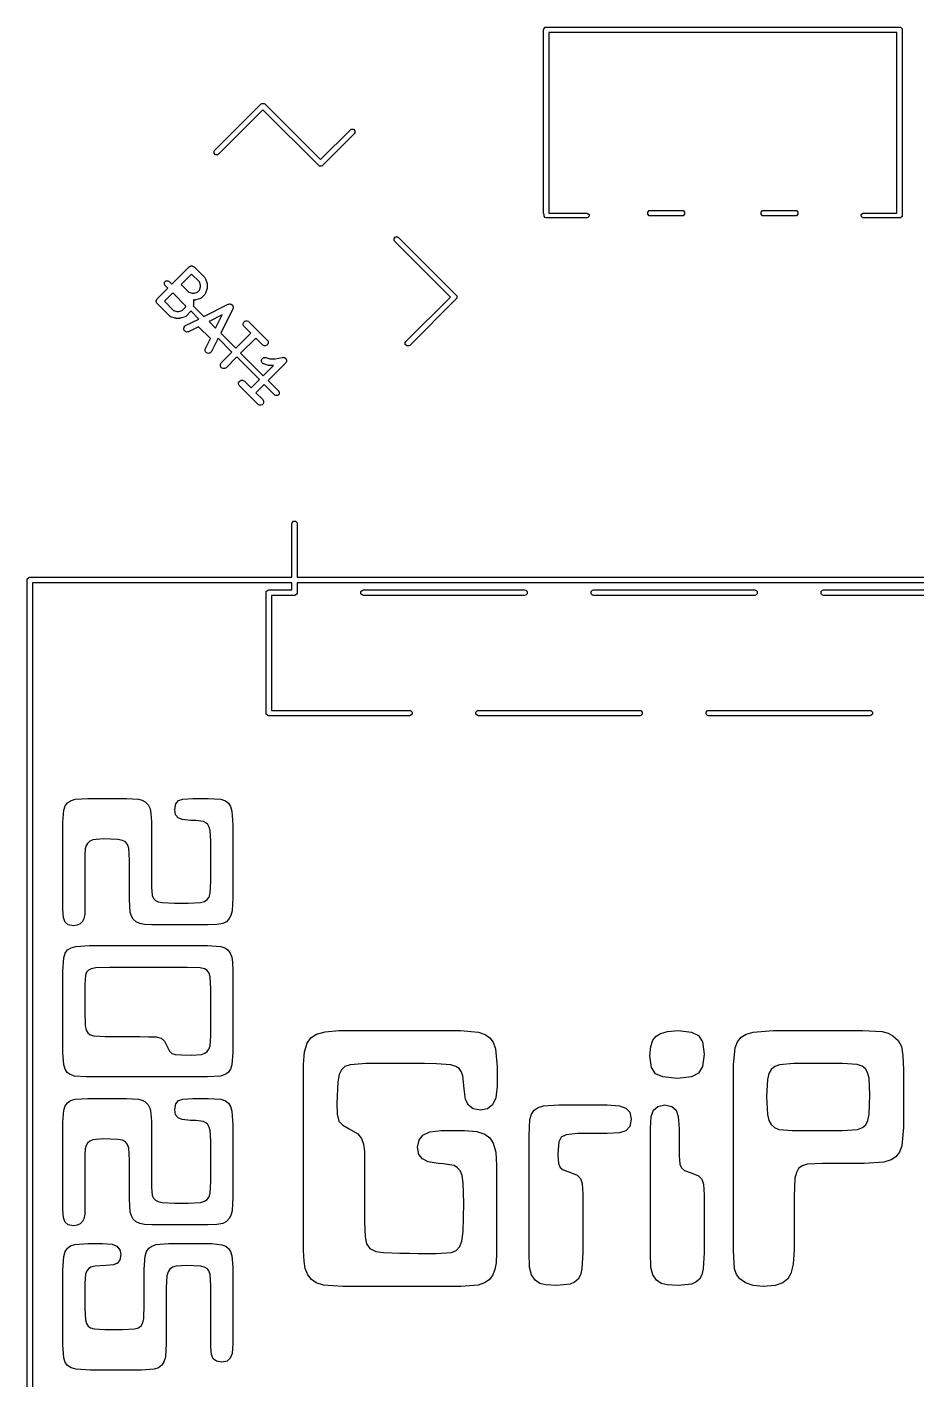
# Model space of a CAD drawing. Extents: x 188.4 to 222.4, y -114.3 to -53.8.
# Drawn here: x 188.39 to 208.03, y -83.72 to -53.84 of the extents above; entities that cross this region are included whole.
import ezdxf

# ---------------------------------------------------------------- set-up
doc = ezdxf.new("R2010")
doc.units = 0
doc.layers.add('BLACK', color=7, linetype='CONTINUOUS')

msp = doc.modelspace()

# ---------------------------------------------------------------- linework, layer by layer
at = {"layer": 'BLACK', "linetype": 'CONTINUOUS'}
for p, q in [((199.79, -53.9), (199.794567, -53.877039)), ((199.79, -57.95), (199.79, -53.9)), ((199.794567, -53.877039), (199.827039, -53.844567)), ((199.827039, -53.844567), (199.85, -53.84)), ((199.85, -53.84), (207.65, -53.84)), ((207.59, -53.96), (199.91, -53.96)), ((199.91, -53.96), (199.91, -57.95)), ((207.59, -57.95), (207.59, -53.96)), ((207.65, -53.84), (207.672961, -53.844567)), ((207.672961, -53.844567), (207.705433, -53.877039)), ((207.705433, -53.877039), (207.71, -53.9)), ((207.71, -53.9), (207.71, -58)), ((192.530619, -56.563101), (193.555924, -55.537796)), ((193.555924, -55.537796), (193.575389, -55.52479)), ((193.575389, -55.52479), (193.621312, -55.52479)), ((193.621312, -55.52479), (193.621314, -55.524792)), ((193.621314, -55.524792), (193.640776, -55.537797)), ((193.640776, -55.537797), (194.871142, -56.768162)), ((193.59835, -55.665075), (192.615471, -56.647953)), ((194.828716, -56.895442), (193.59835, -55.665075)), ((194.871142, -56.768162), (195.528751, -56.110553)), ((195.528751, -56.110553), (195.548217, -56.097546)), ((195.548217, -56.097546), (195.594139, -56.097546)), ((195.594139, -56.097546), (195.626611, -56.130018)), ((195.626611, -56.130018), (195.626611, -56.17594)), ((195.613604, -56.195406), (194.913568, -56.895441)), ((195.626611, -56.17594), (195.613604, -56.195406)), ((192.517612, -56.582566), (192.530619, -56.563101)), ((192.517612, -56.628488), (192.517612, -56.582566)), ((192.550084, -56.66096), (192.517612, -56.628488)), ((192.596006, -56.66096), (192.550084, -56.66096)), ((192.615471, -56.647953), (192.596006, -56.66096)), ((194.848181, -56.908448), (194.828716, -56.895442)), ((194.894103, -56.908448), (194.848181, -56.908448)), ((194.913568, -56.895441), (194.894103, -56.908448)), ((199.794567, -57.972961), (199.79, -57.95)), ((199.91, -57.95), (200.75, -57.95)), ((200.75, -57.95), (200.769134, -57.953806)), ((200.769134, -57.953806), (200.796194, -57.980866)), ((202.094567, -57.927039), (202.127039, -57.894567)), ((202.094567, -57.972961), (202.094567, -57.927039)), ((202.127039, -57.894567), (202.15, -57.89)), ((202.15, -57.89), (202.85, -57.89)), ((202.85, -57.89), (202.872961, -57.894567)), ((202.872961, -57.894567), (202.905433, -57.927039)), ((202.905433, -57.927039), (202.905433, -57.972961)), ((204.594567, -57.927039), (204.627039, -57.894567)), ((204.594567, -57.972961), (204.594567, -57.927039)), ((204.627039, -57.894567), (204.65, -57.89)), ((204.65, -57.89), (205.35, -57.89)), ((205.35, -57.89), (205.372961, -57.894567)), ((205.372961, -57.894567), (205.405433, -57.927039)), ((205.405433, -57.927039), (205.405433, -57.972961)), ((206.803806, -57.980866), (206.830866, -57.953806)), ((206.830866, -57.953806), (206.85, -57.95)), ((206.85, -57.95), (207.59, -57.95)), ((199.803806, -57.9822), (199.794567, -57.972961)), ((199.803806, -58.019134), (199.803806, -57.9822)), ((199.830866, -58.046194), (199.803806, -58.019134)), ((199.85, -58.05), (199.830866, -58.046194)), ((200.75, -58.05), (199.85, -58.05)), ((200.769134, -58.046194), (200.75, -58.05)), ((200.796194, -58.019134), (200.769134, -58.046194)), ((200.796194, -57.980866), (200.796194, -58.019134)), ((202.127039, -58.005433), (202.094567, -57.972961)), ((202.15, -58.01), (202.127039, -58.005433)), ((202.85, -58.01), (202.15, -58.01)), ((202.872961, -58.005433), (202.85, -58.01)), ((202.905433, -57.972961), (202.872961, -58.005433)), ((204.627039, -58.005433), (204.594567, -57.972961)), ((204.65, -58.01), (204.627039, -58.005433)), ((205.35, -58.01), (204.65, -58.01)), ((205.372961, -58.005433), (205.35, -58.01)), ((205.405433, -57.972961), (205.372961, -58.005433)), ((206.803806, -58.019134), (206.803806, -57.980866)), ((206.830866, -58.046194), (206.803806, -58.019134)), ((206.85, -58.05), (206.830866, -58.046194)), ((207.621606, -58.05), (206.85, -58.05)), ((207.627039, -58.055433), (207.621606, -58.05)), ((207.672961, -58.055433), (207.627039, -58.055433)), ((207.705433, -58.022961), (207.672961, -58.055433)), ((207.71, -58), (207.705433, -58.022961)), ((196.491552, -58.505897), (196.524024, -58.473425)), ((196.491552, -58.551819), (196.491552, -58.505897)), ((196.504559, -58.571284), (196.491552, -58.551819)), ((196.524024, -58.473425), (196.569946, -58.473425)), ((196.569946, -58.473425), (196.589411, -58.486432)), ((196.589411, -58.486432), (197.862204, -59.759224)), ((197.734924, -59.80165), (196.504559, -58.571284)), ((191.584778, -59.52049), (191.97028, -59.13499)), ((191.97028, -59.13499), (191.981646, -59.125662)), ((191.981646, -59.125662), (192.008682, -59.114464)), ((192.008682, -59.114464), (192.037945, -59.114464)), ((192.037945, -59.114464), (192.064981, -59.125662)), ((192.064981, -59.125662), (192.064986, -59.125667)), ((192.064986, -59.125667), (192.076346, -59.13499)), ((192.076346, -59.13499), (192.312048, -59.370692)), ((191.421597, -59.474633), (191.454069, -59.442161)), ((191.454069, -59.442161), (191.499991, -59.442161)), ((191.499991, -59.442161), (191.519456, -59.455168)), ((192.023312, -59.294088), (191.792661, -59.52474)), ((192.193463, -59.464239), (192.023312, -59.294088)), ((192.312048, -59.370692), (192.321375, -59.382057)), ((192.321375, -59.382057), (192.322405, -59.384545)), ((192.322405, -59.384545), (192.324172, -59.386582)), ((192.324172, -59.386582), (192.330166, -59.400008)), ((192.330166, -59.400008), (192.363838, -59.501022)), ((191.263173, -59.842096), (191.499926, -59.605342)), ((191.421597, -59.520555), (191.421597, -59.474633)), ((191.434604, -59.54002), (191.421597, -59.520555)), ((191.605992, -59.711408), (191.422272, -59.895129)), ((191.499926, -59.605342), (191.434604, -59.54002)), ((191.519456, -59.455168), (191.584778, -59.52049)), ((191.897202, -60.002618), (191.605992, -59.711408)), ((191.792661, -59.52474), (191.962812, -59.69489)), ((191.962812, -59.69489), (192.035483, -59.719114)), ((192.035483, -59.719114), (192.078486, -59.719114)), ((192.078486, -59.719114), (192.151158, -59.69489)), ((192.151158, -59.69489), (192.193463, -59.652584)), ((192.217687, -59.53691), (192.193463, -59.464239)), ((192.193463, -59.652584), (192.217687, -59.579913)), ((192.217687, -59.579913), (192.217687, -59.53691)), ((192.312048, -59.746132), (192.244705, -59.813475)), ((192.321375, -59.734767), (192.312048, -59.746132)), ((192.322405, -59.732278), (192.321375, -59.734767)), ((192.324172, -59.730242), (192.322405, -59.732278)), ((192.330166, -59.716816), (192.324172, -59.730242)), ((192.363838, -59.615802), (192.330166, -59.716816)), ((192.363838, -59.501022), (192.365487, -59.508277)), ((192.365487, -59.608546), (192.363838, -59.615802)), ((192.365487, -59.508277), (192.366246, -59.510108)), ((192.366246, -59.606716), (192.365487, -59.608546)), ((192.366246, -59.510108), (192.366507, -59.512761)), ((192.366507, -59.604062), (192.366246, -59.606716)), ((192.366507, -59.512761), (192.367098, -59.515359)), ((192.367098, -59.601465), (192.366507, -59.604062)), ((192.367098, -59.515359), (192.366957, -59.517333)), ((192.366957, -59.517333), (192.367687, -59.52474)), ((192.367687, -59.592084), (192.366957, -59.59949)), ((192.366957, -59.59949), (192.367098, -59.601465)), ((192.367687, -59.52474), (192.367687, -59.592084)), ((191.242647, -59.880498), (191.244792, -59.87532)), ((191.242647, -59.90976), (191.242647, -59.880498)), ((191.253846, -59.936797), (191.242647, -59.90976)), ((191.244792, -59.87532), (191.253846, -59.853461)), ((191.253846, -59.853461), (191.263173, -59.842096)), ((191.263173, -59.948162), (191.253846, -59.936797)), ((191.532547, -60.217536), (191.263173, -59.948162)), ((191.422272, -59.895129), (191.626094, -60.098951)), ((191.81444, -60.09895), (191.890417, -60.022973)), ((191.890417, -60.022973), (191.897202, -60.002618)), ((192.060792, -59.986191), (192.058213, -59.993925)), ((192.058213, -59.993925), (192.295203, -60.230915)), ((192.090656, -59.869114), (192.059603, -59.869114)), ((192.059603, -59.869114), (192.061978, -59.87532)), ((192.062441, -59.978935), (192.060792, -59.986191)), ((192.061978, -59.87532), (192.062168, -59.878007)), ((192.062168, -59.878007), (192.0632, -59.880497)), ((192.0632, -59.977105), (192.062441, -59.978935)), ((192.0632, -59.880497), (192.064641, -59.895129)), ((192.063461, -59.974451), (192.0632, -59.977105)), ((192.064052, -59.971854), (192.063461, -59.974451)), ((192.064641, -59.962473), (192.063911, -59.969879)), ((192.063911, -59.969879), (192.064052, -59.971854)), ((192.064641, -59.895129), (192.064641, -59.962473)), ((192.098061, -59.868384), (192.090656, -59.869114)), ((192.100036, -59.868525), (192.098061, -59.868384)), ((192.102633, -59.867934), (192.100036, -59.868525)), ((192.105288, -59.867673), (192.102633, -59.867934)), ((192.107119, -59.866914), (192.105288, -59.867673)), ((192.114373, -59.865265), (192.107119, -59.866914)), ((192.215389, -59.831593), (192.114373, -59.865265)), ((192.228814, -59.825599), (192.215389, -59.831593)), ((192.230849, -59.823833), (192.228814, -59.825599)), ((192.23334, -59.822802), (192.230849, -59.823833)), ((192.244705, -59.813475), (192.23334, -59.822802)), ((192.295203, -60.230915), (192.831566, -59.962734)), ((192.831566, -59.962734), (192.845298, -59.957479)), ((192.845298, -59.957479), (192.850643, -59.957099)), ((192.850643, -59.957099), (192.855726, -59.955405)), ((192.855726, -59.955405), (192.865107, -59.956071)), ((192.865107, -59.956071), (192.874488, -59.955405)), ((192.874488, -59.955405), (192.87957, -59.957099)), ((192.87957, -59.957099), (192.884916, -59.957479)), ((192.884916, -59.957479), (192.89333, -59.961686)), ((192.89333, -59.961686), (192.902249, -59.964659)), ((192.902249, -59.964659), (192.906295, -59.968168)), ((192.906295, -59.968168), (192.911091, -59.970566)), ((192.911091, -59.970566), (192.917252, -59.97767)), ((192.917252, -59.97767), (192.924357, -59.983832)), ((192.924357, -59.983832), (192.926754, -59.988627)), ((192.926754, -59.988627), (192.930264, -59.992674)), ((192.930264, -59.992674), (192.933236, -60.001592)), ((192.937444, -60.049625), (192.932189, -60.063357)), ((192.933236, -60.001592), (192.937444, -60.010007)), ((192.937444, -60.010007), (192.937823, -60.015352)), ((192.937823, -60.044279), (192.937444, -60.049625)), ((192.937823, -60.015352), (192.939518, -60.020435)), ((192.939518, -60.039197), (192.937823, -60.044279)), ((192.939518, -60.020435), (192.938851, -60.029816)), ((192.938851, -60.029816), (192.939518, -60.039197)), ((196.752047, -60.784529), (197.734924, -59.80165)), ((197.862204, -59.844076), (196.836899, -60.869381)), ((197.862204, -59.759224), (197.875207, -59.778685)), ((197.87521, -59.824611), (197.862204, -59.844076)), ((197.875207, -59.778685), (197.87521, -59.778688)), ((197.87521, -59.778688), (197.87521, -59.824611)), ((191.543912, -60.226863), (191.532547, -60.217536)), ((191.5464, -60.227893), (191.543912, -60.226863)), ((191.548437, -60.22966), (191.5464, -60.227893)), ((191.561863, -60.235654), (191.548437, -60.22966)), ((191.662877, -60.269326), (191.561863, -60.235654)), ((191.626094, -60.098951), (191.698765, -60.123175)), ((191.670132, -60.270975), (191.662877, -60.269326)), ((191.671963, -60.271734), (191.670132, -60.270975)), ((191.674616, -60.271995), (191.671963, -60.271734)), ((191.677214, -60.272586), (191.674616, -60.271995)), ((191.679188, -60.272445), (191.677214, -60.272586)), ((191.686595, -60.273175), (191.679188, -60.272445)), ((191.753939, -60.273175), (191.686595, -60.273175)), ((191.698765, -60.123175), (191.741769, -60.123175)), ((191.741769, -60.123175), (191.81444, -60.09895)), ((191.761344, -60.272445), (191.753939, -60.273175)), ((191.763319, -60.272586), (191.761344, -60.272445)), ((191.765916, -60.271995), (191.763319, -60.272586)), ((191.768571, -60.271734), (191.765916, -60.271995)), ((191.770402, -60.270975), (191.768571, -60.271734)), ((191.777656, -60.269326), (191.770402, -60.270975)), ((191.878671, -60.235654), (191.777656, -60.269326)), ((191.892096, -60.22966), (191.878671, -60.235654)), ((191.888757, -60.434139), (192.182067, -60.287483)), ((191.894131, -60.227894), (191.892096, -60.22966)), ((191.896622, -60.226863), (191.894131, -60.227894)), ((191.907987, -60.217536), (191.896622, -60.226863)), ((192.009002, -60.116521), (191.907987, -60.217536)), ((192.009949, -60.115366), (192.009002, -60.116521)), ((192.182067, -60.287483), (192.009949, -60.115366)), ((192.697401, -60.197521), (192.407006, -60.342718)), ((192.407006, -60.342718), (192.552203, -60.487915)), ((192.552203, -60.487915), (192.697401, -60.197521)), ((192.932189, -60.063357), (192.664007, -60.599719)), ((193.173136, -60.358538), (193.193828, -60.337846)), ((193.193828, -60.337846), (193.220865, -60.326647)), ((193.220865, -60.326647), (193.250127, -60.326647)), ((193.250127, -60.326647), (193.277164, -60.337846)), ((193.277164, -60.337846), (193.288529, -60.347173)), ((193.288529, -60.347173), (193.69259, -60.751234)), ((191.847887, -60.49184), (191.857141, -60.464079)), ((191.849961, -60.52103), (191.847887, -60.49184)), ((191.863048, -60.547205), (191.849961, -60.52103)), ((191.857141, -60.464079), (191.876314, -60.441971)), ((191.885156, -60.566378), (191.863048, -60.547205)), ((191.876314, -60.441971), (191.888757, -60.434139)), ((191.912917, -60.575632), (191.885156, -60.566378)), ((191.942107, -60.573558), (191.912917, -60.575632)), ((191.955839, -60.568303), (191.942107, -60.573558)), ((192.176862, -60.45779), (191.955839, -60.568303)), ((192.437132, -60.71806), (192.176862, -60.45779)), ((192.664007, -60.599719), (192.998992, -60.934703)), ((192.998992, -60.934703), (193.33146, -60.602236)), ((193.161937, -60.385575), (193.173136, -60.358538)), ((193.161937, -60.414837), (193.161937, -60.385575)), ((193.173136, -60.441874), (193.161937, -60.414837)), ((193.182463, -60.453239), (193.173136, -60.441874)), ((193.33146, -60.602236), (193.182463, -60.453239)), ((192.321365, -60.952816), (192.32662, -60.939084)), ((192.32662, -60.939084), (192.437132, -60.71806)), ((192.607439, -60.712855), (192.460784, -61.006166)), ((192.91414, -61.019556), (192.607439, -60.712855)), ((193.437526, -60.708302), (193.105058, -61.040769)), ((193.586524, -60.8573), (193.437526, -60.708302)), ((193.59789, -60.866628), (193.586524, -60.8573)), ((193.624926, -60.877826), (193.59789, -60.866628)), ((193.654189, -60.877826), (193.624926, -60.877826)), ((193.681225, -60.866628), (193.654189, -60.877826)), ((193.701918, -60.845935), (193.681225, -60.866628)), ((193.69259, -60.751234), (193.701918, -60.7626)), ((193.701918, -60.7626), (193.713116, -60.789636)), ((193.713116, -60.818899), (193.701918, -60.845935)), ((193.713116, -60.789636), (193.713116, -60.818899)), ((196.73904, -60.803994), (196.752047, -60.784529)), ((196.73904, -60.849916), (196.73904, -60.803994)), ((196.771512, -60.882388), (196.73904, -60.849916)), ((196.817434, -60.882388), (196.771512, -60.882388)), ((196.836899, -60.869381), (196.817434, -60.882388)), ((192.319291, -60.982006), (192.321365, -60.952816)), ((192.328545, -61.009767), (192.319291, -60.982006)), ((192.347718, -61.031875), (192.328545, -61.009767)), ((192.373893, -61.044962), (192.347718, -61.031875)), ((192.403083, -61.047036), (192.373893, -61.044962)), ((192.430844, -61.037782), (192.403083, -61.047036)), ((192.452952, -61.018609), (192.430844, -61.037782)), ((192.460784, -61.006166), (192.452952, -61.018609)), ((192.677387, -61.25631), (192.91414, -61.019556)), ((193.020205, -61.125622), (192.783453, -61.362376)), ((193.520231, -61.625648), (193.020205, -61.125622)), ((193.105058, -61.040769), (193.605084, -61.540795)), ((193.565146, -61.198948), (193.5744, -61.171185)), ((193.567221, -61.228138), (193.565146, -61.198948)), ((193.580307, -61.254311), (193.567221, -61.228138)), ((193.5744, -61.171185), (193.593574, -61.149078)), ((193.593574, -61.149078), (193.619747, -61.135992)), ((193.619747, -61.135992), (193.648937, -61.133917)), ((193.648937, -61.133917), (193.663274, -61.137177)), ((193.663274, -61.137177), (193.752743, -61.167)), ((193.752743, -61.167), (193.867831, -61.167)), ((193.867831, -61.167), (194.028909, -61.134785)), ((194.028909, -61.134785), (194.02896, -61.134779)), ((194.02896, -61.134779), (194.028987, -61.134769)), ((194.028987, -61.134769), (194.02907, -61.134769)), ((194.02907, -61.134769), (194.043539, -61.133328)), ((194.043539, -61.133328), (194.050823, -61.134769)), ((194.050823, -61.134769), (194.05825, -61.134769)), ((194.05825, -61.134769), (194.065039, -61.137581)), ((194.065039, -61.137581), (194.072247, -61.139007)), ((194.072247, -61.139007), (194.078423, -61.143124)), ((194.078423, -61.143124), (194.085286, -61.145967)), ((194.085286, -61.145967), (194.090484, -61.151165)), ((194.090484, -61.151165), (194.096595, -61.155239)), ((194.096595, -61.155239), (194.100725, -61.161406)), ((194.100725, -61.161406), (194.105979, -61.16666)), ((194.105979, -61.16666), (194.108791, -61.17345)), ((194.10882, -61.243135), (194.105979, -61.249995)), ((194.108791, -61.17345), (194.112879, -61.179554)), ((194.112939, -61.236957), (194.10882, -61.243135)), ((194.112879, -61.179554), (194.114335, -61.186834)), ((194.114365, -61.229747), (194.112939, -61.236957)), ((194.114335, -61.186834), (194.117177, -61.193696)), ((194.117177, -61.222959), (194.114365, -61.229747)), ((194.117177, -61.193696), (194.117177, -61.201044)), ((194.117177, -61.201044), (194.118618, -61.20825)), ((194.118618, -61.20825), (194.117177, -61.215534)), ((194.117177, -61.215534), (194.117177, -61.222959)), ((192.656861, -61.294712), (192.66806, -61.267675)), ((192.656861, -61.323974), (192.656861, -61.294712)), ((192.66806, -61.351011), (192.656861, -61.323974)), ((192.66806, -61.267675), (192.677387, -61.25631)), ((192.688752, -61.371703), (192.66806, -61.351011)), ((192.715789, -61.382902), (192.688752, -61.371703)), ((192.745051, -61.382902), (192.715789, -61.382902)), ((192.772088, -61.371703), (192.745051, -61.382902)), ((192.783453, -61.362376), (192.772088, -61.371703)), ((193.602414, -61.273485), (193.580307, -61.254311)), ((193.61584, -61.279479), (193.602414, -61.273485)), ((193.605084, -61.540795), (193.82888, -61.317)), ((193.716856, -61.313151), (193.61584, -61.279479)), ((194.096651, -61.261361), (193.71115, -61.646861)), ((193.724109, -61.3148), (193.716856, -61.313151)), ((193.725941, -61.315559), (193.724109, -61.3148)), ((193.728595, -61.31582), (193.725941, -61.315559)), ((193.731193, -61.316411), (193.728595, -61.31582)), ((193.733167, -61.31627), (193.731193, -61.316411)), ((193.740573, -61.317), (193.733167, -61.31627)), ((193.82888, -61.317), (193.740573, -61.317)), ((194.096684, -61.261319), (194.096651, -61.261361)), ((194.096707, -61.261305), (194.096684, -61.261319)), ((194.09675, -61.261239), (194.096707, -61.261305)), ((194.105979, -61.249995), (194.09675, -61.261239)), ((193.060922, -61.698773), (193.072121, -61.671736)), ((193.060922, -61.728035), (193.060922, -61.698773)), ((193.072121, -61.755072), (193.060922, -61.728035)), ((193.072121, -61.671736), (193.092813, -61.651044)), ((193.081448, -61.766437), (193.072121, -61.755072)), ((193.485509, -62.170498), (193.081448, -61.766437)), ((193.092813, -61.651044), (193.11985, -61.639845)), ((193.11985, -61.639845), (193.149112, -61.639845)), ((193.149112, -61.639845), (193.176149, -61.651044)), ((193.176149, -61.651044), (193.187514, -61.660371)), ((193.187514, -61.660371), (193.336511, -61.809368)), ((193.336511, -61.809368), (193.520231, -61.625648)), ((193.626297, -61.731714), (193.442577, -61.915434)), ((193.85998, -61.965397), (193.626297, -61.731714)), ((193.71115, -61.646861), (193.944833, -61.880544)), ((193.442577, -61.915434), (193.591575, -62.064432)), ((193.591575, -62.064432), (193.600903, -62.075798)), ((193.600903, -62.075798), (193.612101, -62.102834)), ((193.612101, -62.132097), (193.600903, -62.159133)), ((193.612101, -62.102834), (193.612101, -62.132097)), ((193.879445, -61.978403), (193.85998, -61.965397)), ((193.925367, -61.978403), (193.879445, -61.978403)), ((193.957839, -61.945931), (193.925367, -61.978403)), ((193.944833, -61.880544), (193.957839, -61.900009)), ((193.957839, -61.900009), (193.957839, -61.945931)), ((193.496875, -62.179826), (193.485509, -62.170498)), ((193.523911, -62.191024), (193.496875, -62.179826)), ((193.553174, -62.191024), (193.523911, -62.191024)), ((193.58021, -62.179826), (193.553174, -62.191024)), ((193.600903, -62.159133), (193.58021, -62.179826)), ((194.235, -64.81), (194.239567, -64.787039)), ((194.235, -65.99), (194.235, -64.81)), ((194.239567, -64.787039), (194.272039, -64.754567)), ((194.272039, -64.754567), (194.317961, -64.754567)), ((194.317961, -64.754567), (194.350433, -64.787039)), ((194.350433, -64.787039), (194.355, -64.81)), ((194.355, -64.81), (194.355, -65.99)), ((188.394567, -66.027039), (188.427039, -65.994567)), ((188.427039, -65.994567), (188.45, -65.99)), ((188.45, -65.99), (194.235, -65.99)), ((194.355, -65.99), (219.45, -65.99)), ((188.39, -66.05), (188.394567, -66.027039)), ((188.39, -114.05), (188.39, -66.05)), ((194.235, -66.11), (188.51, -66.11)), ((188.51, -66.11), (188.51, -113.99)), ((193.665, -66.33), (193.669567, -66.307039)), ((193.669567, -66.307039), (193.702039, -66.274567)), ((193.702039, -66.274567), (193.725, -66.27)), ((193.725, -66.27), (194.235, -66.27)), ((194.235, -66.27), (194.235, -66.11)), ((194.355, -66.11), (194.355, -66.33)), ((219.39, -66.11), (194.355, -66.11)), ((195.759567, -66.307039), (195.792039, -66.274567)), ((195.759567, -66.352961), (195.759567, -66.307039)), ((195.792039, -66.274567), (195.815, -66.27)), ((195.815, -66.27), (199.375, -66.27)), ((199.375, -66.27), (199.397961, -66.274567)), ((199.397961, -66.274567), (199.430433, -66.307039)), ((199.430433, -66.307039), (199.430433, -66.352961)), ((200.839567, -66.307039), (200.872039, -66.274567)), ((200.839567, -66.352961), (200.839567, -66.307039)), ((200.872039, -66.274567), (200.895, -66.27)), ((200.895, -66.27), (204.455, -66.27)), ((204.455, -66.27), (204.477961, -66.274567)), ((204.477961, -66.274567), (204.510433, -66.307039)), ((204.510433, -66.307039), (204.510433, -66.352961)), ((205.919567, -66.307039), (205.952039, -66.274567)), ((205.919567, -66.352961), (205.919567, -66.307039)), ((205.952039, -66.274567), (205.975, -66.27)), ((205.975, -66.27), (209.535, -66.27)), ((193.665, -68.99), (193.665, -66.33)), ((194.295, -66.39), (193.785, -66.39)), ((193.785, -66.39), (193.785, -68.93)), ((194.317961, -66.385433), (194.295, -66.39)), ((194.350433, -66.352961), (194.317961, -66.385433)), ((194.355, -66.33), (194.350433, -66.352961)), ((195.792039, -66.385433), (195.759567, -66.352961)), ((195.815, -66.39), (195.792039, -66.385433)), ((199.375, -66.39), (195.815, -66.39)), ((199.397961, -66.385433), (199.375, -66.39)), ((199.430433, -66.352961), (199.397961, -66.385433)), ((200.872039, -66.385433), (200.839567, -66.352961)), ((200.895, -66.39), (200.872039, -66.385433)), ((204.455, -66.39), (200.895, -66.39)), ((204.477961, -66.385433), (204.455, -66.39)), ((204.510433, -66.352961), (204.477961, -66.385433)), ((205.952039, -66.385433), (205.919567, -66.352961)), ((205.975, -66.39), (205.952039, -66.385433)), ((209.535, -66.39), (205.975, -66.39)), ((193.669567, -69.012961), (193.665, -68.99)), ((193.702039, -69.045433), (193.669567, -69.012961)), ((193.785, -68.93), (196.835, -68.93)), ((196.835, -68.93), (196.857961, -68.934567)), ((196.857961, -68.934567), (196.890433, -68.967039)), ((196.890433, -69.012961), (196.857961, -69.045433)), ((196.890433, -68.967039), (196.890433, -69.012961)), ((198.299567, -68.967039), (198.332039, -68.934567)), ((198.299567, -69.012961), (198.299567, -68.967039)), ((198.332039, -69.045433), (198.299567, -69.012961)), ((198.332039, -68.934567), (198.355, -68.93)), ((198.355, -68.93), (201.915, -68.93)), ((201.915, -68.93), (201.937961, -68.934567)), ((201.937961, -68.934567), (201.970433, -68.967039)), ((201.970433, -69.012961), (201.937961, -69.045433)), ((201.970433, -68.967039), (201.970433, -69.012961)), ((203.379567, -68.967039), (203.412039, -68.934567)), ((203.379567, -69.012961), (203.379567, -68.967039)), ((203.412039, -69.045433), (203.379567, -69.012961)), ((203.412039, -68.934567), (203.435, -68.93)), ((203.435, -68.93), (206.995, -68.93)), ((206.995, -68.93), (207.017961, -68.934567)), ((207.017961, -68.934567), (207.050433, -68.967039)), ((207.050433, -69.012961), (207.017961, -69.045433)), ((207.050433, -68.967039), (207.050433, -69.012961)), ((193.725, -69.05), (193.702039, -69.045433)), ((196.835, -69.05), (193.725, -69.05)), ((196.857961, -69.045433), (196.835, -69.05)), ((198.355, -69.05), (198.332039, -69.045433)), ((201.915, -69.05), (198.355, -69.05)), ((201.937961, -69.045433), (201.915, -69.05)), ((203.435, -69.05), (203.412039, -69.045433)), ((206.995, -69.05), (203.435, -69.05)), ((207.017961, -69.045433), (206.995, -69.05)), ((189.200027, -71.131158), (189.231335, -71.037748)), ((189.231335, -71.037748), (189.280628, -70.971179)), ((189.280628, -70.971179), (189.350347, -70.924312)), ((189.350347, -70.924312), (189.449644, -70.89351)), ((189.449644, -70.89351), (189.732721, -70.873726)), ((189.732721, -70.873726), (190.586838, -70.873726)), ((190.586838, -70.873726), (190.849888, -70.887892)), ((190.849888, -70.887892), (190.928466, -70.910393)), ((190.928466, -70.910393), (190.995945, -70.947976)), ((190.995945, -70.947976), (191.0642, -71.018933)), ((191.0642, -71.018933), (191.105366, -71.102581)), ((191.105366, -71.102581), (191.12546, -71.206486)), ((191.649783, -71.122365), (191.672664, -70.991282)), ((191.672664, -70.991282), (191.730628, -70.923063)), ((191.730628, -70.923063), (191.831822, -70.88922)), ((191.831822, -70.88922), (192.048143, -70.873726)), ((192.048143, -70.873726), (192.388374, -70.873726)), ((192.388374, -70.873726), (192.669497, -70.893754)), ((192.669497, -70.893754), (192.767049, -70.925921)), ((192.767049, -70.925921), (192.834361, -70.977041)), ((192.834361, -70.977041), (192.880924, -71.049812)), ((192.880924, -71.049812), (192.911786, -71.156315)), ((189.18, -71.396406), (189.200027, -71.131158)), ((189.18, -73.321528), (189.18, -71.396406)), ((191.12546, -71.206486), (191.133942, -71.385415)), ((191.133942, -71.385415), (191.133942, -72.67233)), ((191.670497, -71.239265), (191.649783, -71.122365)), ((191.724277, -71.30457), (191.670497, -71.239265)), ((191.815546, -71.339988), (191.724277, -71.30457)), ((191.995143, -71.359525), (191.815546, -71.339988)), ((192.116775, -71.365143), (191.995143, -71.359525)), ((192.282861, -71.384193), (192.116775, -71.365143)), ((192.339085, -71.410874), (192.282861, -71.384193)), ((192.911786, -71.156315), (192.93157, -71.463572)), ((192.382267, -71.451849), (192.339085, -71.410874)), ((192.412687, -71.506706), (192.382267, -71.451849)), ((192.433314, -71.585938), (192.412687, -71.506706)), ((192.446992, -71.810642), (192.433314, -71.585938)), ((192.93157, -71.463572), (192.93157, -73.058478)), ((189.675812, -71.988206), (189.667264, -72.110327)), ((189.692177, -71.914445), (189.675812, -71.988206)), ((189.72515, -71.866085), (189.692177, -71.914445)), ((189.776757, -71.816638), (189.72515, -71.866085)), ((189.84434, -71.787194), (189.776757, -71.816638)), ((190.07173, -71.768143), (189.84434, -71.787194)), ((190.390956, -71.779134), (190.07173, -71.768143)), ((190.496945, -71.800589), (190.390956, -71.779134)), ((190.563879, -71.836043), (190.496945, -71.800589)), ((190.609429, -71.89158), (190.563879, -71.836043)), ((190.635443, -71.975261), (190.609429, -71.89158)), ((190.649364, -72.235868), (190.635443, -71.975261)), ((192.446992, -72.711653), (192.446992, -71.810642)), ((189.667264, -72.110327), (189.664577, -72.303035)), ((190.649364, -73.103419), (190.649364, -72.235868)), ((189.664577, -72.303035), (189.664577, -73.209665)), ((191.133942, -72.67233), (191.133942, -72.834752)), ((191.133942, -72.834752), (191.152749, -73.019399)), ((192.433314, -72.966643), (192.446992, -72.711653)), ((190.666217, -73.387962), (190.649364, -73.103419)), ((191.152749, -73.019399), (191.180238, -73.080664)), ((191.180238, -73.080664), (191.222602, -73.125157)), ((191.222602, -73.125157), (191.281508, -73.154549)), ((191.281508, -73.154549), (191.375254, -73.173761)), ((191.375254, -73.173761), (191.643189, -73.184996)), ((191.643189, -73.184996), (191.948981, -73.184996)), ((191.948981, -73.184996), (192.219113, -73.171318)), ((192.219113, -73.171318), (192.309169, -73.147419)), ((192.309169, -73.147419), (192.36859, -73.108792)), ((192.36859, -73.108792), (192.409048, -73.051644)), ((192.409048, -73.051644), (192.433314, -72.966643)), ((192.93157, -73.058478), (192.914473, -73.359874)), ((189.195737, -73.50851), (189.18, -73.321528)), ((189.661646, -73.431437), (189.641863, -73.536706)), ((189.664577, -73.209665), (189.661646, -73.431437)), ((190.692287, -73.470779), (190.666217, -73.387962)), ((190.734605, -73.539148), (190.692287, -73.470779)), ((192.889206, -73.457586), (192.852191, -73.527669)), ((192.914473, -73.359874), (192.889206, -73.457586)), ((189.232023, -73.606315), (189.195737, -73.50851)), ((189.30018, -73.665311), (189.232023, -73.606315)), ((189.416671, -73.687404), (189.30018, -73.665311)), ((189.497859, -73.67614), (189.416671, -73.687404)), ((189.563705, -73.643928), (189.497859, -73.67614)), ((189.614264, -73.594541), (189.563705, -73.643928)), ((189.641863, -73.536706), (189.614264, -73.594541)), ((190.799639, -73.597712), (190.734605, -73.539148)), ((190.882616, -73.636601), (190.799639, -73.597712)), ((190.983912, -73.656867), (190.882616, -73.636601)), ((191.147131, -73.665177), (190.983912, -73.656867)), ((192.389106, -73.665177), (191.147131, -73.665177)), ((192.582058, -73.65956), (192.389106, -73.665177)), ((192.709309, -73.639532), (192.582058, -73.65956)), ((192.792107, -73.596057), (192.709309, -73.639532)), ((192.852191, -73.527669), (192.792107, -73.596057)), ((189.199783, -74.395464), (189.232757, -74.29234)), ((189.232757, -74.29234), (189.286001, -74.221318)), ((189.286001, -74.221318), (189.361114, -74.172419)), ((189.361114, -74.172419), (189.465519, -74.141207)), ((189.465519, -74.141207), (189.764717, -74.121423)), ((189.764717, -74.121423), (192.37494, -74.121423)), ((192.37494, -74.121423), (192.671207, -74.141207)), ((192.671207, -74.141207), (192.757735, -74.171396)), ((192.757735, -74.171396), (192.822882, -74.218632)), ((192.822882, -74.218632), (192.875454, -74.289178)), ((192.875454, -74.289178), (192.908855, -74.378367)), ((192.908855, -74.378367), (192.924786, -74.488996)), ((189.18, -74.688799), (189.199783, -74.395464)), ((189.18, -74.98531), (189.18, -74.688799)), ((189.745666, -74.664131), (189.702801, -74.708043)), ((189.807908, -74.63685), (189.745666, -74.664131)), ((189.91053, -74.617969), (189.807908, -74.63685)), ((190.211926, -74.606978), (189.91053, -74.617969)), ((191.927732, -74.606978), (190.211926, -74.606978)), ((192.214473, -74.617969), (191.927732, -74.606978)), ((192.308103, -74.639353), (192.214473, -74.617969)), ((192.368101, -74.674877), (192.308103, -74.639353)), ((192.408501, -74.730185), (192.368101, -74.674877)), ((192.924786, -74.488996), (192.93157, -74.683182)), ((192.93157, -74.683182), (192.93157, -76.47397)), ((189.18, -76.485205), (189.18, -74.98531)), ((189.678255, -74.775505), (189.664577, -74.98531)), ((189.664577, -74.98531), (189.664577, -75.572958)), ((189.702801, -74.708043), (189.678255, -74.775505)), ((192.43307, -74.817027), (192.408501, -74.730185)), ((192.446992, -75.086182), (192.43307, -74.817027)), ((192.446992, -76.11591), (192.446992, -75.086182)), ((189.664577, -75.572958), (189.675568, -75.887299)), ((189.675568, -75.887299), (189.696714, -75.990836)), ((189.696714, -75.990836), (189.72979, -76.051674)), ((189.72979, -76.051674), (189.782155, -76.092221)), ((189.782155, -76.092221), (189.863635, -76.116643)), ((189.863635, -76.116643), (190.116671, -76.130321)), ((190.116671, -76.130321), (190.879197, -76.130321)), ((190.879197, -76.130321), (191.069706, -76.135938)), ((191.069706, -76.135938), (191.242142, -76.141556)), ((191.242142, -76.141556), (191.351074, -76.170621)), ((191.351074, -76.170621), (191.423614, -76.23681)), ((192.430383, -76.334508), (192.446992, -76.11591)), ((194.574971, -76.280968), (194.657606, -76.162379)), ((194.657606, -76.162379), (194.778504, -76.082138)), ((194.778504, -76.082138), (194.972581, -76.025235)), ((194.972581, -76.025235), (195.270167, -76.002644)), ((195.270167, -76.002644), (197.95635, -76.002644)), ((197.95635, -76.002644), (198.358251, -76.037083)), ((198.358251, -76.037083), (198.503277, -76.086679)), ((198.503277, -76.086679), (198.606646, -76.158715)), ((198.606646, -76.158715), (198.680942, -76.259511)), ((202.206602, -76.215351), (202.275418, -76.124277)), ((202.275418, -76.124277), (202.373471, -76.063211)), ((202.373471, -76.063211), (202.529235, -76.019831)), ((202.529235, -76.019831), (202.76598, -76.002644)), ((202.76598, -76.002644), (203.059754, -76.034972)), ((203.059754, -76.034972), (203.214776, -76.111454)), ((203.214776, -76.111454), (203.303433, -76.252037)), ((204.070391, -76.248909), (204.152302, -76.14919)), ((204.152302, -76.14919), (204.264646, -76.078674)), ((204.264646, -76.078674), (204.42158, -76.032686)), ((204.42158, -76.032686), (204.861217, -76.002644)), ((204.861217, -76.002644), (206.833722, -76.002644)), ((206.833722, -76.002644), (207.268597, -76.02426)), ((207.268597, -76.02426), (207.40058, -76.058551)), ((207.40058, -76.058551), (207.503436, -76.114385)), ((207.503436, -76.114385), (207.623604, -76.2177)), ((191.423614, -76.23681), (191.480767, -76.353558)), ((191.480767, -76.353558), (191.536895, -76.459049)), ((191.536895, -76.459049), (191.586769, -76.506454)), ((192.314906, -76.503152), (192.367857, -76.465666)), ((192.367857, -76.465666), (192.405265, -76.412363)), ((192.405265, -76.412363), (192.430383, -76.334508)), ((192.93157, -76.47397), (192.911542, -76.756071)), ((194.494574, -76.748196), (194.517267, -76.467169)), ((194.517267, -76.467169), (194.574971, -76.280968)), ((198.680942, -76.259511), (198.73121, -76.404546)), ((198.73121, -76.404546), (198.765282, -76.801685)), ((202.141695, -76.555488), (202.159797, -76.353126)), ((202.159797, -76.353126), (202.206602, -76.215351)), ((203.303433, -76.252037), (203.340073, -76.521782)), ((203.984874, -76.756988), (204.018946, -76.381831)), ((204.018946, -76.381831), (204.070391, -76.248909)), ((207.623604, -76.2177), (207.69248, -76.351789)), ((207.69248, -76.351789), (207.726919, -76.556587)), ((189.199783, -76.758757), (189.18, -76.485205)), ((189.230455, -76.855217), (189.199783, -76.758757)), ((191.586769, -76.506454), (191.656489, -76.528866)), ((191.656489, -76.528866), (191.798771, -76.538939)), ((191.798771, -76.538939), (192.028604, -76.544556)), ((192.028604, -76.544556), (192.239385, -76.527948)), ((192.239385, -76.527948), (192.314906, -76.503152)), ((192.911542, -76.756071), (192.880264, -76.854801)), ((194.494574, -80.856971), (194.494574, -76.748196)), ((195.521859, -76.754424), (195.408294, -76.7967)), ((195.874668, -76.729511), (195.521859, -76.754424)), ((197.166835, -76.729511), (195.874668, -76.729511)), ((197.426953, -76.737937), (197.166835, -76.729511)), ((197.747156, -76.759187), (197.426953, -76.737937)), ((197.856502, -76.791117), (197.747156, -76.759187)), ((202.178229, -76.817107), (202.141695, -76.555488)), ((203.340073, -76.521782), (203.303801, -76.792712)), ((203.984874, -77.459675), (203.984874, -76.756988)), ((204.999337, -76.75479), (204.895431, -76.794)), ((205.31441, -76.729511), (204.999337, -76.75479)), ((206.388956, -76.729511), (205.31441, -76.729511)), ((206.716852, -76.750394), (206.388956, -76.729511)), ((206.823977, -76.785729), (206.716852, -76.750394)), ((207.726919, -76.556587), (207.735345, -76.865432)), ((189.277452, -76.92411), (189.230455, -76.855217)), ((189.343656, -76.973484), (189.277452, -76.92411)), ((189.434745, -77.004466), (189.343656, -76.973484)), ((189.691933, -77.024494), (189.434745, -77.004466)), ((192.37494, -77.024494), (189.691933, -77.024494)), ((192.659972, -77.00471), (192.37494, -77.024494)), ((192.761243, -76.973289), (192.659972, -77.00471)), ((192.831186, -76.924354), (192.761243, -76.973289)), ((192.880264, -76.854801), (192.831186, -76.924354)), ((195.279109, -76.971766), (195.247819, -77.13068)), ((195.329518, -76.869096), (195.279109, -76.971766)), ((195.408294, -76.7967), (195.329518, -76.869096)), ((197.927041, -76.837222), (197.856502, -76.791117)), ((197.975696, -76.903905), (197.927041, -76.837222)), ((198.007641, -77.002819), (197.975696, -76.903905)), ((198.03695, -77.289316), (198.007641, -77.002819)), ((198.765282, -76.801685), (198.765282, -77.224836)), ((202.266992, -76.95336), (202.178229, -76.817107)), ((202.425366, -77.025867), (202.266992, -76.95336)), ((202.749127, -77.057773), (202.425366, -77.025867)), ((203.057125, -77.022748), (202.749127, -77.057773)), ((203.214776, -76.940537), (203.057125, -77.022748)), ((203.303801, -76.792712), (203.214776, -76.940537)), ((204.733722, -77.079023), (204.713206, -77.459675)), ((204.767591, -76.947307), (204.733722, -77.079023)), ((204.819452, -76.858105), (204.767591, -76.947307)), ((204.895431, -76.794), (204.819452, -76.858105)), ((206.896371, -76.844916), (206.823977, -76.785729)), ((206.945234, -76.929305), (206.896371, -76.844916)), ((206.977704, -77.053377), (206.945234, -76.929305)), ((206.99822, -77.41681), (206.977704, -77.053377)), ((207.735345, -76.865432), (207.735345, -78.138182)), ((195.247819, -77.13068), (195.231332, -77.605854)), ((198.068816, -77.519284), (198.03695, -77.289316)), ((198.765282, -77.224836), (198.73585, -77.48645)), ((189.200027, -77.755024), (189.231335, -77.661614)), ((189.231335, -77.661614), (189.280628, -77.595045)), ((189.280628, -77.595045), (189.350347, -77.548178)), ((189.350347, -77.548178), (189.449644, -77.517376)), ((189.449644, -77.517376), (189.732721, -77.497592)), ((189.732721, -77.497592), (190.586838, -77.497592)), ((190.586838, -77.497592), (190.849888, -77.511758)), ((190.849888, -77.511758), (190.928466, -77.534259)), ((190.928466, -77.534259), (190.995945, -77.571842)), ((190.995945, -77.571842), (191.0642, -77.642799)), ((191.0642, -77.642799), (191.105366, -77.726448)), ((191.649783, -77.746231), (191.672664, -77.615148)), ((191.672664, -77.615148), (191.730628, -77.546929)), ((191.730628, -77.546929), (191.831822, -77.513086)), ((191.831822, -77.513086), (192.048143, -77.497592)), ((192.048143, -77.497592), (192.388374, -77.497592)), ((192.388374, -77.497592), (192.669497, -77.51762)), ((192.669497, -77.51762), (192.767049, -77.549787)), ((192.767049, -77.549787), (192.834361, -77.600907)), ((192.834361, -77.600907), (192.880924, -77.673678)), ((192.880924, -77.673678), (192.911786, -77.780181)), ((195.231332, -77.605854), (195.239392, -77.849487)), ((198.132205, -77.650917), (198.068816, -77.519284)), ((198.238184, -77.731667), (198.132205, -77.650917)), ((198.662342, -77.643553), (198.554018, -77.730725)), ((198.73585, -77.48645), (198.662342, -77.643553)), ((199.672832, -77.701384), (199.790003, -77.665572)), ((199.790003, -77.665572), (200.129256, -77.643956)), ((200.129256, -77.643956), (201.195376, -77.643956)), ((201.195376, -77.643956), (201.468232, -77.665133)), ((201.468232, -77.665133), (201.609734, -77.713565)), ((202.219364, -77.757163), (202.312068, -77.674791)), ((202.312068, -77.674791), (202.472156, -77.643956)), ((202.472156, -77.643956), (202.624878, -77.674415)), ((202.624878, -77.674415), (202.716154, -77.757163)), ((203.984874, -80.856971), (203.984874, -77.459675)), ((204.713206, -77.459675), (204.733722, -77.853517)), ((206.981734, -77.84509), (206.99822, -77.41681)), ((189.18, -78.020272), (189.200027, -77.755024)), ((191.105366, -77.726448), (191.12546, -77.830352)), ((191.12546, -77.830352), (191.133942, -78.009281)), ((191.670497, -77.863132), (191.649783, -77.746231)), ((191.724277, -77.928436), (191.670497, -77.863132)), ((191.815546, -77.963854), (191.724277, -77.928436)), ((191.995143, -77.983391), (191.815546, -77.963854)), ((192.911786, -77.780181), (192.93157, -78.087438)), ((195.239392, -77.849487), (195.276029, -77.997864)), ((198.401116, -77.761193), (198.238184, -77.731667)), ((198.554018, -77.730725), (198.401116, -77.761193)), ((199.4709, -78.320265), (199.492149, -77.967822)), ((199.492149, -77.967822), (199.528409, -77.846554)), ((199.528409, -77.846554), (199.58777, -77.761193)), ((199.58777, -77.761193), (199.672832, -77.701384)), ((201.609734, -77.713565), (201.695947, -77.804899)), ((201.727337, -77.956465), (201.694924, -78.12176)), ((201.695947, -77.804899), (201.727337, -77.956465)), ((202.149755, -78.166758), (202.171069, -77.894836)), ((202.171069, -77.894836), (202.219364, -77.757163)), ((202.716154, -77.757163), (202.76471, -77.894867)), ((202.76471, -77.894867), (202.78613, -78.166758)), ((204.733722, -77.853517), (204.766794, -77.989155)), ((206.951775, -77.988407), (206.981734, -77.84509)), ((189.18, -79.945394), (189.18, -78.020272)), ((191.133942, -78.009281), (191.133942, -79.296196)), ((192.116775, -77.989009), (191.995143, -77.983391)), ((192.282861, -78.00806), (192.116775, -77.989009)), ((192.339085, -78.03474), (192.282861, -78.00806)), ((192.382267, -78.075715), (192.339085, -78.03474)), ((192.412687, -78.130572), (192.382267, -78.075715)), ((192.433314, -78.209804), (192.412687, -78.130572)), ((192.446992, -78.434508), (192.433314, -78.209804)), ((192.93157, -78.087438), (192.93157, -79.682344)), ((195.276029, -77.997864), (195.357362, -78.091653)), ((195.357362, -78.091653), (195.501709, -78.170422)), ((195.501709, -78.170422), (195.693318, -78.277766)), ((197.127576, -78.309022), (197.278737, -78.235802)), ((197.278737, -78.235802), (197.52807, -78.206692)), ((197.52807, -78.206692), (198.048674, -78.206692)), ((198.048674, -78.206692), (198.316818, -78.22935)), ((198.316818, -78.22935), (198.494037, -78.28703)), ((201.468276, -78.257245), (201.195376, -78.277034)), ((201.609368, -78.212187), (201.468276, -78.257245)), ((201.694924, -78.12176), (201.609368, -78.212187)), ((202.149755, -80.906064), (202.149755, -78.166758)), ((202.78613, -78.166758), (202.78613, -78.769794)), ((204.766794, -77.989155), (204.815422, -78.078464)), ((204.815422, -78.078464), (204.8872, -78.142404)), ((204.8872, -78.142404), (204.98688, -78.181779)), ((204.98688, -78.181779), (205.289131, -78.206692)), ((205.289131, -78.206692), (206.388956, -78.206692)), ((206.388956, -78.206692), (206.720882, -78.181779)), ((206.720882, -78.181779), (206.831205, -78.141761)), ((206.831205, -78.141761), (206.904431, -78.078831)), ((206.904431, -78.078831), (206.951775, -77.988407)), ((207.735345, -78.138182), (207.700907, -78.542281)), ((189.692177, -78.538311), (189.675812, -78.612072)), ((189.72515, -78.489951), (189.692177, -78.538311)), ((189.776757, -78.440504), (189.72515, -78.489951)), ((189.84434, -78.41106), (189.776757, -78.440504)), ((190.07173, -78.392009), (189.84434, -78.41106)), ((190.390956, -78.403), (190.07173, -78.392009)), ((190.496945, -78.424455), (190.390956, -78.403)), ((190.563879, -78.459909), (190.496945, -78.424455)), ((190.609429, -78.515446), (190.563879, -78.459909)), ((190.635443, -78.599127), (190.609429, -78.515446)), ((192.446992, -79.335519), (192.446992, -78.434508)), ((195.693318, -78.277766), (195.776116, -78.387676)), ((195.776116, -78.387676), (195.819697, -78.508923)), ((195.819697, -78.508923), (195.835833, -78.671608)), ((197.012595, -78.574155), (197.042597, -78.41824)), ((197.042597, -78.41824), (197.127576, -78.309022)), ((198.494037, -78.28703), (198.606646, -78.37009)), ((198.606646, -78.37009), (198.681708, -78.490316)), ((198.681708, -78.490316), (198.735439, -78.684619)), ((199.4709, -80.903133), (199.4709, -78.320265)), ((200.131586, -78.459099), (200.107274, -78.711908)), ((200.183478, -78.353604), (200.131586, -78.459099)), ((200.288587, -78.301443), (200.183478, -78.353604)), ((200.540317, -78.277034), (200.288587, -78.301443)), ((201.195376, -78.277034), (200.540317, -78.277034)), ((207.700907, -78.542281), (207.649721, -78.68628)), ((189.667264, -78.734193), (189.664577, -78.926901)), ((189.675812, -78.612072), (189.667264, -78.734193)), ((190.649364, -78.859734), (190.635443, -78.599127)), ((190.649364, -79.727285), (190.649364, -78.859734)), ((195.835833, -78.671608), (195.835833, -79.043834)), ((197.040901, -78.734758), (197.012595, -78.574155)), ((197.117009, -78.835373), (197.040901, -78.734758)), ((197.24262, -78.896347), (197.117009, -78.835373)), ((198.735439, -78.684619), (198.756856, -78.98375)), ((200.107274, -78.711908), (200.107274, -78.75404)), ((200.107274, -78.75404), (200.122199, -78.935058)), ((202.78613, -78.769794), (202.801049, -78.949787)), ((207.463314, -78.85749), (207.307065, -78.903883)), ((207.571946, -78.787379), (207.463314, -78.85749)), ((207.649721, -78.68628), (207.571946, -78.787379)), ((189.664577, -78.926901), (189.664577, -79.833531)), ((195.835833, -79.043834), (195.835833, -80.23635)), ((197.468719, -78.933558), (197.24262, -78.896347)), ((197.577896, -78.941985), (197.468719, -78.933558)), ((197.816399, -78.983384), (197.577896, -78.941985)), ((197.895589, -79.029097), (197.816399, -78.983384)), ((197.954884, -79.102086), (197.895589, -79.029097)), ((197.992213, -79.19994), (197.954884, -79.102086)), ((198.756856, -78.98375), (198.756856, -80.91852)), ((200.122199, -78.935058), (200.155268, -79.02112)), ((200.155268, -79.02112), (200.223423, -79.076783)), ((200.223423, -79.076783), (200.375453, -79.12993)), ((200.375453, -79.12993), (200.533732, -79.196679)), ((202.801049, -78.949787), (202.834124, -79.035408)), ((202.834124, -79.035408), (202.902231, -79.09079)), ((202.902231, -79.09079), (203.054309, -79.143852)), ((203.054309, -79.143852), (203.212627, -79.210229)), ((205.373351, -79.132926), (205.34262, -79.262554)), ((205.423586, -79.04823), (205.373351, -79.132926)), ((205.499811, -78.989666), (205.423586, -79.04823)), ((205.611531, -78.954441), (205.499811, -78.989666)), ((205.95225, -78.933558), (205.611531, -78.954441)), ((206.867428, -78.933558), (205.95225, -78.933558)), ((207.307065, -78.903883), (206.867428, -78.933558)), ((191.133942, -79.296196), (191.133942, -79.458618)), ((191.133942, -79.458618), (191.152749, -79.643265)), ((192.433314, -79.590509), (192.446992, -79.335519)), ((198.016067, -79.360006), (197.992213, -79.19994)), ((198.028524, -79.819794), (198.016067, -79.360006)), ((200.533732, -79.196679), (200.608827, -79.269515)), ((200.608827, -79.269515), (200.644754, -79.379007)), ((200.644754, -79.379007), (200.661217, -79.613164)), ((203.212627, -79.210229), (203.287683, -79.282704)), ((203.287683, -79.282704), (203.323618, -79.391709)), ((203.323618, -79.391709), (203.340073, -79.624521)), ((205.34262, -79.262554), (205.326133, -79.656762)), ((190.666217, -80.011828), (190.649364, -79.727285)), ((191.152749, -79.643265), (191.180238, -79.70453)), ((191.180238, -79.70453), (191.222602, -79.749023)), ((191.222602, -79.749023), (191.281508, -79.778415)), ((192.309169, -79.771285), (192.36859, -79.732658)), ((192.36859, -79.732658), (192.409048, -79.67551)), ((192.409048, -79.67551), (192.433314, -79.590509)), ((192.93157, -79.682344), (192.914473, -79.98374)), ((200.661217, -79.613164), (200.661217, -80.902034)), ((203.340073, -79.624521), (203.340073, -80.906064)), ((205.326133, -79.656762), (205.326133, -80.839385)), ((189.195737, -80.132376), (189.18, -79.945394)), ((189.661646, -80.055303), (189.641863, -80.160572)), ((189.664577, -79.833531), (189.661646, -80.055303)), ((190.692287, -80.094645), (190.666217, -80.011828)), ((191.281508, -79.778415), (191.375254, -79.797627)), ((191.375254, -79.797627), (191.643189, -79.808862)), ((191.643189, -79.808862), (191.948981, -79.808862)), ((191.948981, -79.808862), (192.219113, -79.795184)), ((192.219113, -79.795184), (192.309169, -79.771285)), ((192.914473, -79.98374), (192.889206, -80.081452)), ((198.015701, -80.440781), (198.028524, -79.819794)), ((189.232023, -80.230181), (189.195737, -80.132376)), ((189.30018, -80.289177), (189.232023, -80.230181)), ((189.416671, -80.31127), (189.30018, -80.289177)), ((189.497859, -80.300006), (189.416671, -80.31127)), ((189.563705, -80.267794), (189.497859, -80.300006)), ((189.614264, -80.218407), (189.563705, -80.267794)), ((189.641863, -80.160572), (189.614264, -80.218407)), ((190.734605, -80.163014), (190.692287, -80.094645)), ((190.799639, -80.221578), (190.734605, -80.163014)), ((190.882616, -80.260467), (190.799639, -80.221578)), ((190.983912, -80.280733), (190.882616, -80.260467)), ((191.147131, -80.289043), (190.983912, -80.280733)), ((192.389106, -80.289043), (191.147131, -80.289043)), ((192.582058, -80.283426), (192.389106, -80.289043)), ((192.709309, -80.263398), (192.582058, -80.283426)), ((192.792107, -80.219923), (192.709309, -80.263398)), ((192.852191, -80.151535), (192.792107, -80.219923)), ((192.889206, -80.081452), (192.852191, -80.151535)), ((195.835833, -80.23635), (195.851063, -80.553621)), ((195.851063, -80.553621), (195.88456, -80.708227)), ((197.942062, -80.770509), (197.988055, -80.647708)), ((197.988055, -80.647708), (198.015701, -80.440781)), ((189.199783, -80.988555), (189.23119, -80.882241)), ((189.23119, -80.882241), (189.279651, -80.809036)), ((189.279651, -80.809036), (189.349376, -80.757784)), ((189.349376, -80.757784), (189.447445, -80.72575)), ((189.447445, -80.72575), (189.734431, -80.705966)), ((189.734431, -80.705966), (190.052435, -80.705966)), ((190.052435, -80.705966), (190.271765, -80.714515)), ((190.271765, -80.714515), (190.37508, -80.758234)), ((190.37508, -80.758234), (190.439615, -80.839646)), ((190.439615, -80.839646), (190.461786, -80.948988)), ((190.461786, -80.948988), (190.441129, -81.066654)), ((190.997411, -80.980251), (191.028131, -80.880989)), ((191.028131, -80.880989), (191.075324, -80.809281)), ((191.075324, -80.809281), (191.142771, -80.758039)), ((191.142771, -80.758039), (191.238722, -80.725994)), ((191.238722, -80.725994), (191.513496, -80.705966)), ((191.513496, -80.705966), (192.468729, -80.705966)), ((192.468729, -80.705966), (192.693189, -80.728681)), ((192.693189, -80.728681), (192.774457, -80.761585)), ((192.774457, -80.761585), (192.836803, -80.811967)), ((192.836803, -80.811967), (192.881813, -80.88044)), ((192.881813, -80.88044), (192.911542, -80.974633)), ((194.505229, -81.091643), (194.494574, -80.856971)), ((195.88456, -80.708227), (195.957679, -80.812089)), ((195.957679, -80.812089), (196.087159, -80.876388)), ((196.087159, -80.876388), (196.261915, -80.901301)), ((196.261915, -80.901301), (196.622051, -80.918154)), ((196.622051, -80.918154), (196.831612, -80.918154)), ((196.831612, -80.918154), (197.024685, -80.92658)), ((197.024685, -80.92658), (197.418893, -80.92658)), ((197.418893, -80.92658), (197.758513, -80.902034)), ((197.758513, -80.902034), (197.866008, -80.856523)), ((197.866008, -80.856523), (197.942062, -80.770509)), ((198.756856, -80.91852), (198.746168, -81.128653)), ((199.479326, -81.228831), (199.4709, -80.903133)), ((200.661217, -80.902034), (200.639968, -81.262903)), ((202.158182, -81.230662), (202.149755, -80.906064)), ((203.340073, -80.906064), (203.318824, -81.265101)), ((204.010153, -81.265467), (203.984874, -80.856971)), ((205.326133, -80.839385), (205.305533, -81.158438)), ((189.18, -81.290195), (189.199783, -80.988555)), ((189.745666, -81.259665), (189.706223, -81.307421)), ((189.801167, -81.227298), (189.745666, -81.259665)), ((189.884396, -81.205443), (189.801167, -81.227298)), ((190.130593, -81.191765), (189.884396, -81.205443)), ((190.296289, -81.175392), (190.130593, -81.191765)), ((190.386559, -81.136566), (190.296289, -81.175392)), ((190.441129, -81.066654), (190.386559, -81.136566)), ((190.977627, -81.267969), (190.997411, -80.980251)), ((191.597285, -81.228989), (191.542316, -81.270411)), ((191.67836, -81.202512), (191.597285, -81.228989)), ((191.920404, -81.186147), (191.67836, -81.202512)), ((192.222533, -81.205443), (191.920404, -81.186147)), ((192.322071, -81.232052), (192.222533, -81.205443)), ((192.375429, -81.262595), (192.322071, -81.232052)), ((192.911542, -80.974633), (192.93157, -81.228646)), ((192.93157, -81.228646), (192.93157, -82.918806)), ((194.532676, -81.257407), (194.505229, -81.091643)), ((194.587054, -81.398026), (194.532676, -81.257407)), ((198.746168, -81.128653), (198.718387, -81.279755)), ((199.522557, -81.396259), (199.479326, -81.228831)), ((202.201413, -81.397358), (202.158182, -81.230662)), ((205.305533, -81.158438), (205.254389, -81.362261)), ((189.18, -82.941032), (189.18, -81.290195)), ((189.680942, -81.376657), (189.664577, -81.581332)), ((189.706223, -81.307421), (189.680942, -81.376657)), ((190.977627, -82.056873), (190.977627, -81.267969)), ((191.479057, -81.415491), (191.462205, -81.670725)), ((191.504601, -81.329507), (191.479057, -81.415491)), ((191.542316, -81.270411), (191.504601, -81.329507)), ((192.4061, -81.308118), (192.375429, -81.262595)), ((192.430139, -81.387648), (192.4061, -81.308118)), ((192.446992, -81.637264), (192.430139, -81.387648)), ((194.666032, -81.498475), (194.587054, -81.398026)), ((194.774624, -81.569766), (194.666032, -81.498475)), ((198.589427, -81.502871), (198.487155, -81.571154)), ((198.665445, -81.40858), (198.589427, -81.502871)), ((198.718387, -81.279755), (198.665445, -81.40858)), ((199.606106, -81.514501), (199.522557, -81.396259)), ((199.708304, -81.582372), (199.606106, -81.514501)), ((200.47795, -81.555741), (200.376552, -81.599958)), ((200.553506, -81.486751), (200.47795, -81.555741)), ((200.606023, -81.393739), (200.553506, -81.486751)), ((200.639968, -81.262903), (200.606023, -81.393739)), ((202.284908, -81.514989), (202.201413, -81.397358)), ((202.387159, -81.582739), (202.284908, -81.514989)), ((203.156828, -81.556098), (203.055408, -81.599958)), ((203.232362, -81.487484), (203.156828, -81.556098)), ((203.284908, -81.394919), (203.232362, -81.487484)), ((203.318824, -81.265101), (203.284908, -81.394919)), ((204.051496, -81.384842), (204.010153, -81.265467)), ((204.12226, -81.481256), (204.051496, -81.384842)), ((204.247688, -81.572453), (204.12226, -81.481256)), ((205.184351, -81.485286), (205.076419, -81.570942)), ((205.254389, -81.362261), (205.184351, -81.485286)), ((189.664577, -81.581332), (189.664577, -82.135275)), ((191.462205, -81.670725), (191.462205, -82.913189)), ((192.446992, -82.985973), (192.446992, -81.637264)), ((194.930914, -81.619375), (194.774624, -81.569766)), ((195.362491, -81.653447), (194.930914, -81.619375)), ((197.964776, -81.653447), (195.362491, -81.653447)), ((198.345795, -81.619375), (197.964776, -81.653447)), ((198.487155, -81.571154), (198.345795, -81.619375)), ((199.843382, -81.615692), (199.708304, -81.582372)), ((200.087124, -81.63), (199.843382, -81.615692)), ((200.376552, -81.599958), (200.087124, -81.63)), ((202.522222, -81.6158), (202.387159, -81.582739)), ((202.76598, -81.63), (202.522222, -81.6158)), ((203.055408, -81.599958), (202.76598, -81.63)), ((204.416666, -81.631561), (204.247688, -81.572453)), ((204.642864, -81.653447), (204.416666, -81.631561)), ((204.904792, -81.630162), (204.642864, -81.653447)), ((205.076419, -81.570942), (204.904792, -81.630162)), ((189.664577, -82.135275), (189.678255, -82.385136)), ((190.966636, -82.357048), (190.977627, -82.056873)), ((189.678255, -82.385136), (189.701309, -82.470615)), ((190.944537, -82.458105), (190.966636, -82.357048)), ((189.701309, -82.470615), (189.737606, -82.527041)), ((189.737606, -82.527041), (189.791531, -82.56576)), ((189.791531, -82.56576), (189.871207, -82.589323)), ((189.871207, -82.589323), (190.103482, -82.603244)), ((190.103482, -82.603244), (190.505261, -82.603244)), ((190.505261, -82.603244), (190.76538, -82.589323)), ((190.76538, -82.589323), (190.849848, -82.564405)), ((190.849848, -82.564405), (190.907041, -82.521667)), ((190.907041, -82.521667), (190.944537, -82.458105)), ((189.199783, -83.22875), (189.18, -82.941032)), ((191.462205, -82.913189), (191.442421, -83.211898)), ((192.463213, -83.157243), (192.446992, -82.985973)), ((192.93157, -82.918806), (192.914907, -83.131006)), ((189.23224, -83.326998), (189.199783, -83.22875)), ((189.285512, -83.397034), (189.23224, -83.326998)), ((191.411197, -83.316262), (191.362309, -83.391172)), ((191.442421, -83.211898), (191.411197, -83.316262)), ((192.501214, -83.248534), (192.463213, -83.157243)), ((192.570531, -83.303345), (192.501214, -83.248534)), ((192.686594, -83.324005), (192.570531, -83.303345)), ((192.806446, -83.300497), (192.686594, -83.324005)), ((192.877348, -83.237055), (192.806446, -83.300497)), ((192.914907, -83.131006), (192.877348, -83.237055)), ((189.361349, -83.445873), (189.285512, -83.397034)), ((189.470404, -83.47739), (189.361349, -83.445873)), ((189.785233, -83.497418), (189.470404, -83.47739)), ((190.91852, -83.497418), (189.785233, -83.497418)), ((191.196957, -83.47739), (190.91852, -83.497418)), ((191.292664, -83.444844), (191.196957, -83.47739)), ((191.362309, -83.391172), (191.292664, -83.444844))]:
    msp.add_line(p, q, dxfattribs=at)

doc.saveas('drawing.dxf')
